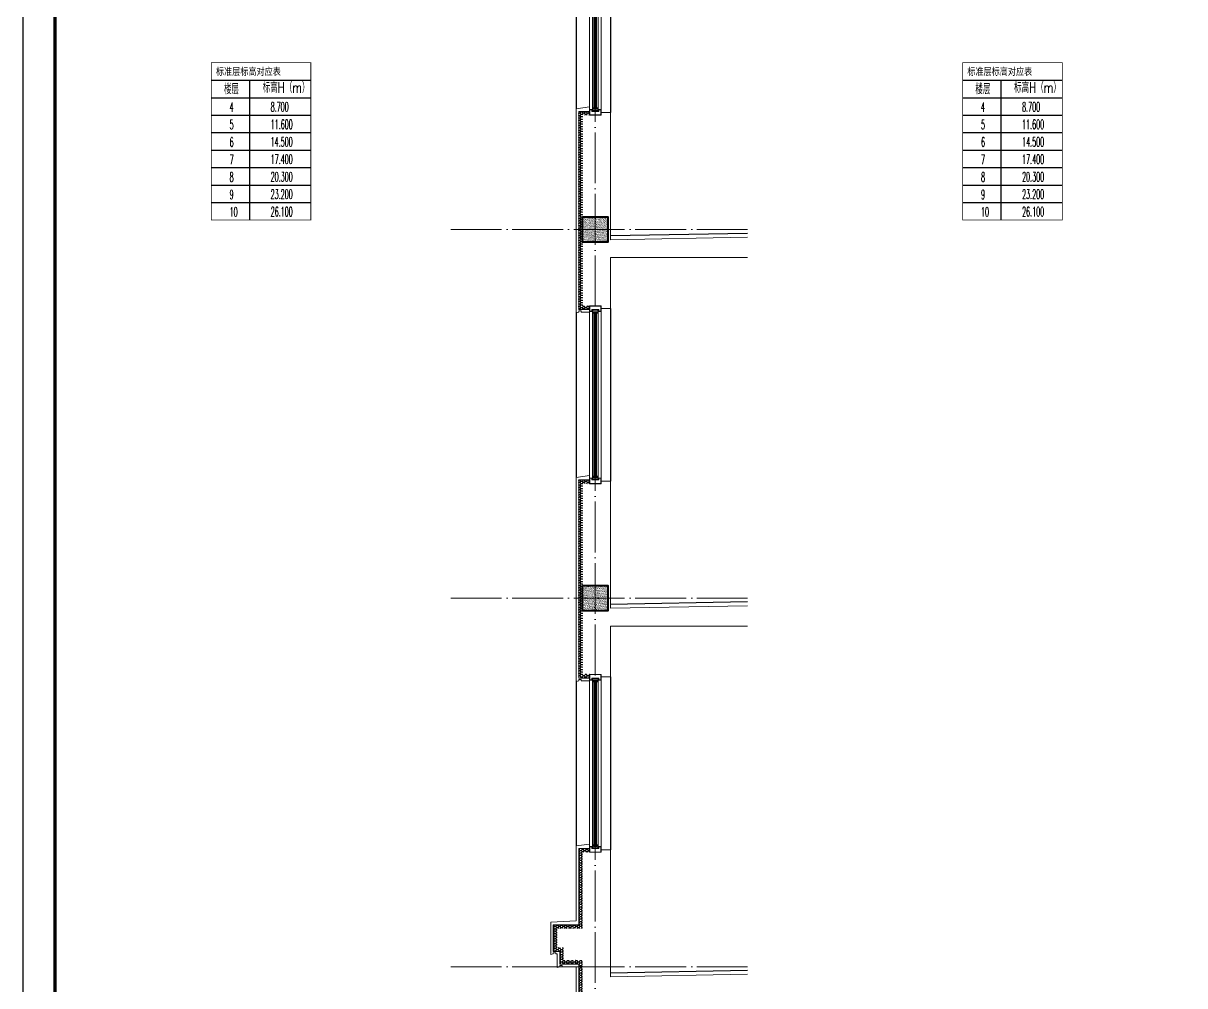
# Model space of a CAD drawing. Extents: x -518115 to 1124316, y -209821 to 1628073.
# Drawn here: x 1015230 to 1024368, y -165693 to -158120 of the extents above; entities that cross this region are included whole.
import ezdxf

# ---------------------------------------------------------------- set-up
doc = ezdxf.new("R2010")
doc.units = 0
doc.header["$LTSCALE"] = 1000
doc.header["$MEASUREMENT"] = 0
doc.linetypes.add('DOTE', pattern=[2.42, 2, -0.2, 0.02, -0.2])
for name, color, linetype in [('C-Sheet-图框', 101, 'Continuous'), ('PUB_TEXT', 4, 'Continuous'), ('图框', 140, 'Continuous'), ('看线', 251, 'Continuous'), ('立面-看线', 251, 'Continuous')]:
    doc.layers.add(name, color=color, linetype=linetype)
for name, color, linetype, lineweight in [('DOTE', 19, 'DOTE', 9), ('PUB_HATCH', 8, 'Continuous', 9), ('S_WINDOW', 144, 'Continuous', 15), ('WALL', 9, 'Continuous', 40), ('内粉刷', 37, 'Continuous', 9), ('细细', 250, 'Continuous', 0)]:
    doc.layers.add(name, color=color, linetype=linetype, lineweight=lineweight)
doc.layers.add('yichutu', color=7, linetype='Continuous', true_color=0xffffff, plot=False)
doc.styles.add('_TCH_DIM', font='SIMPLEX.shx', dxfattribs={"width": 0.7, "bigfont": 'GBCBIG.shx'})
doc.styles.add('宋体', font='', dxfattribs={"height": 50})
doc.styles.get('宋体').set_extended_font_data('SimSun')
pattern_1 = [(315, (-218910.2607, -140541.0897), (-1.767766953, -1.767766953), []), (315, (-218909.0822, -140541.0897), (-1.767766953, -1.767766953), [])]
pattern_2 = [(315, (-218910.2607, -141979.3279), (-1.767766953, -1.767766953), []), (315, (-218909.0822, -141979.3279), (-1.767766953, -1.767766953), [])]
pattern_3 = [(0, (-696287.135, -427903.902), (16.66875, 9.623705), [11.1125, -22.225]), (120, (-696287.135, -427903.902), (-16.66874801, 9.62370845), [11.1125, -22.225]), (60, (-696287.135, -427903.902), (1.99e-06, 19.24741345), [-22.225, 11.1125])]
pattern_4 = [(0, (-811253.24, -385446.952), (16.66875, 9.623705), [11.1125, -22.225]), (120, (-811253.24, -385446.952), (-16.66874801, 9.62370845), [11.1125, -22.225]), (60, (-811253.24, -385446.952), (1.99e-06, 19.24741345), [-22.225, 11.1125])]

# ---------------------------------------------------------------- blocks, each defined once
blk = doc.blocks.new('A$C4D992532')
at = {"layer": 'C-Sheet-图框', "color": 0}
for p, q in [((-871.8, 1100), (-89.1, 1100)), ((-871.8, 1100), (-89.1, 1100)), ((-571.5, 1100), (-571.5, 0)), ((-871.8, 962.5), (-89.1, 962.5)), ((-871.8, 825), (-89.1, 825)), ((-871.8, 687.5), (-89.1, 687.5)), ((-871.8, 550), (-89.1, 550)), ((-871.8, 412.5), (-89.1, 412.5)), ((-871.8, 275), (-89.1, 275)), ((-871.8, 137.5), (-89.1, 137.5))]:
    blk.add_line(p, q, dxfattribs=at)
at = {"layer": 'C-Sheet-图框', "color": 0, "const_width": 6}
blk.add_lwpolyline([(-871.8, 0), (-89.1, 0), (-89.1, 1237.5), (-871.8, 1237.5)], close=True, dxfattribs=at)
at = {"layer": 'PUB_TEXT', "color": 2, "style": '宋体', "width": 0.8}
blk.add_text('标准层标高对应表', height=56.96, dxfattribs=at).set_placement((-835.8, 1139.9))
at = {"layer": 'PUB_TEXT', "style": '_TCH_DIM'}
for s, height, width, p in [('楼层', 84.4, 0.7, (-772.7, 989.5)), ('标高H（m）', 84.4, 0.7, (-468.2, 1000.6)), ('4', 74.4, 0.494118, (-728.4, 851.3)), ('8.700', 74.38, 0.494118, (-405, 853.2)), ('5', 74.4, 0.494118, (-728.4, 713.8)), ('11.600', 74.38, 0.494118, (-405, 715.7)), ('6', 74.4, 0.494118, (-728.4, 576.3)), ('14.500', 74.38, 0.494118, (-405, 578.2)), ('7', 74.4, 0.494118, (-728.4, 438.8)), ('17.400', 74.38, 0.494118, (-405, 440.7)), ('8', 74.4, 0.494118, (-728.4, 301.3)), ('20.300', 74.38, 0.494118, (-405, 303.2)), ('9', 74.4, 0.494118, (-728.4, 163.8)), ('23.200', 74.38, 0.494118, (-405, 165.7)), ('10', 74.38, 0.494118, (-728.4, 26.3)), ('26.100', 74.38, 0.494118, (-405, 28.2))]:
    blk.add_text(s, height=height, dxfattribs=dict(at, width=width)).set_placement(p)
blk = doc.blocks.new('zrszerf')
at = {"layer": '细细'}
h = blk.add_hatch(dxfattribs=at)
h.set_pattern_fill('金属', color=256, style=0)
h.set_pattern_definition(pattern_1)
h.paths.add_polyline_path([(257694.9, 608543.3), (257714.9, 608543.3), (257714.9, 608556.8), (257764.9, 608556.8), (257764.9, 608543.3), (257784.9, 608543.3), (257784.9, 608588.3), (257694.9, 608588.3)])
h.paths.add_polyline_path([(257712.9, 608558.8), (257712.9, 608545.3), (257696.9, 608545.3), (257696.9, 608586.3), (257782.9, 608586.3), (257782.9, 608545.3), (257766.9, 608545.3), (257766.9, 608558.8)], flags=16)
h = blk.add_hatch(dxfattribs=at)
h.set_pattern_fill('金属', color=256, style=0)
h.set_pattern_definition(pattern_1)
h.paths.add_polyline_path([(257762.4, 608554.8), (257762.4, 608529.8), (257750.4, 608529.8), (257750.4, 608539.8), (257729.4, 608539.8), (257729.4, 608529.8), (257717.4, 608529.8), (257717.4, 608554.8)])
h.paths.add_polyline_path([(257719.4, 608552.8), (257719.4, 608531.8), (257727.4, 608531.8), (257727.4, 608541.8), (257752.4, 608541.8), (257752.4, 608531.8), (257760.4, 608531.8), (257760.4, 608552.8)], flags=16)
h = blk.add_hatch(color=256, dxfattribs=at)
edge = h.paths.add_edge_path()
edge.add_line((257735.4, 608539.8), (257735.4, 608527.8))
edge.add_arc((257739.9, 608519.5), 9.44, 61.51755, 118.48245, ccw=False)
edge.add_line((257744.4, 608527.8), (257744.4, 608539.8))
edge.add_arc((257739.9, 608548.1), 9.44, 241.51755, 298.48245, ccw=False)
h = blk.add_hatch(dxfattribs=at)
h.set_pattern_fill('金属', color=256, style=0)
h.set_pattern_definition(pattern_2)
h.paths.add_polyline_path([(257694.9, 607233.3), (257714.9, 607233.3), (257714.9, 607219.8), (257764.9, 607219.8), (257764.9, 607233.3), (257784.9, 607233.3), (257784.9, 607188.3), (257694.9, 607188.3)])
h.paths.add_polyline_path([(257712.9, 607217.8), (257712.9, 607231.3), (257696.9, 607231.3), (257696.9, 607190.3), (257782.9, 607190.3), (257782.9, 607231.3), (257766.9, 607231.3), (257766.9, 607217.8)], flags=16)
h = blk.add_hatch(dxfattribs=at)
h.set_pattern_fill('金属', color=256, style=0)
h.set_pattern_definition(pattern_2)
h.paths.add_polyline_path([(257762.4, 607221.8), (257762.4, 607246.8), (257750.4, 607246.8), (257750.4, 607236.8), (257729.4, 607236.8), (257729.4, 607246.8), (257717.4, 607246.8), (257717.4, 607221.8)])
h.paths.add_polyline_path([(257719.4, 607223.8), (257719.4, 607244.8), (257727.4, 607244.8), (257727.4, 607234.8), (257752.4, 607234.8), (257752.4, 607244.8), (257760.4, 607244.8), (257760.4, 607223.8)], flags=16)
h = blk.add_hatch(color=256, dxfattribs=at)
edge = h.paths.add_edge_path()
edge.add_line((257735.4, 607236.8), (257735.4, 607248.8))
edge.add_arc((257739.9, 607257.1), 9.44, 241.51755, 298.48245)
edge.add_line((257744.4, 607248.8), (257744.4, 607236.8))
edge.add_arc((257739.9, 607228.5), 9.44, 61.51755, 118.48245)
at = {"layer": 'S_WINDOW'}
for p, q in [((257694.9, 607233.3), (257694.9, 608543.3)), ((257717.4, 607246.8), (257717.4, 608529.8)), ((257762.4, 607246.8), (257762.4, 608529.8)), ((257784.9, 607233.3), (257784.9, 608543.3))]:
    blk.add_line(p, q, dxfattribs=at)
for points in [[(257784.9, 608588.3), (257784.9, 608543.3), (257764.9, 608543.3), (257764.9, 608556.8), (257714.9, 608556.8), (257714.9, 608543.3), (257694.9, 608543.3), (257694.9, 608588.3)], [(257782.9, 608586.3), (257782.9, 608545.3), (257766.9, 608545.3), (257766.9, 608558.8), (257712.9, 608558.8), (257712.9, 608545.3), (257696.9, 608545.3), (257696.9, 608586.3)], [(257762.4, 608554.8), (257762.4, 608529.8), (257750.4, 608529.8), (257750.4, 608539.8), (257729.4, 608539.8), (257729.4, 608529.8), (257717.4, 608529.8), (257717.4, 608554.8)], [(257760.4, 608552.8), (257760.4, 608531.8), (257752.4, 608531.8), (257752.4, 608541.8), (257727.4, 608541.8), (257727.4, 608531.8), (257719.4, 608531.8), (257719.4, 608552.8)], [(257784.9, 607188.3), (257784.9, 607233.3), (257764.9, 607233.3), (257764.9, 607219.8), (257714.9, 607219.8), (257714.9, 607233.3), (257694.9, 607233.3), (257694.9, 607188.3)], [(257782.9, 607190.3), (257782.9, 607231.3), (257766.9, 607231.3), (257766.9, 607217.8), (257712.9, 607217.8), (257712.9, 607231.3), (257696.9, 607231.3), (257696.9, 607190.3)], [(257762.4, 607221.8), (257762.4, 607246.8), (257750.4, 607246.8), (257750.4, 607236.8), (257729.4, 607236.8), (257729.4, 607246.8), (257717.4, 607246.8), (257717.4, 607221.8)], [(257760.4, 607223.8), (257760.4, 607244.8), (257752.4, 607244.8), (257752.4, 607234.8), (257727.4, 607234.8), (257727.4, 607244.8), (257719.4, 607244.8), (257719.4, 607223.8)]]:
    blk.add_lwpolyline(points, close=True, dxfattribs=at)
at = {"layer": '细细'}
for points in [[(257729.4, 608529.8), (257729.4, 607246.8)], [(257735.4, 607248.8), (257735.4, 608539.8)], [(257744.4, 607248.8), (257744.4, 608539.8)], [(257750.4, 608529.8), (257750.4, 607246.8)]]:
    blk.add_lwpolyline(points, dxfattribs=at)
for points in [[(257735.4, 608539.8), (257735.4, 608527.8, -0.253805), (257744.4, 608527.8), (257744.4, 608539.8, -0.253805)], [(257735.4, 607236.8), (257735.4, 607248.8, 0.253805), (257744.4, 607248.8), (257744.4, 607236.8, 0.253805)]]:
    blk.add_lwpolyline(points, format="xyb", close=True, dxfattribs=at)
blk = doc.blocks.new('A$C47771182')
at = {"layer": '立面-看线'}
h = blk.add_hatch(dxfattribs=at)
h.set_pattern_fill('HONEY', color=256, scale=7)
h.set_pattern_definition(pattern_4)
h.paths.add_polyline_path([(30, 0), (0, 0), (0, 900), (-55, 900), (-55, 930), (30, 930)])
h = blk.add_hatch(dxfattribs=at)
h.set_pattern_fill('HONEY', color=256, scale=7)
h.set_pattern_definition(pattern_4)
h.paths.add_polyline_path([(30, 0), (0, 0), (0, -600), (-55, -600), (-55, -630), (30, -630)])
blk = doc.blocks.new('gdfgdgrdfaw')
at = {"layer": '立面-看线'}
h = blk.add_hatch(dxfattribs=at)
h.set_pattern_fill('碎沙', color=256, scale=4)
h.set_pattern_definition([(37.5, (356389.152, 79681.42), (-0.32000626, 9.78826475), [0, -7.7216, 0, -8.636, 0, -8.255]), (7.5, (356389.152, 79681.42), (8.99046566, 14.33650201), [0, -4.1656, 0, -6.9596, 0, -2.667]), (327.5, (356382.904, 79681.42), (15.819847405, 0.02874369), [0, -2.54, 0, -9.144, 0, -11.938]), (317.5, (356382.904, 79681.42), (15.27112905, 4.45858647), [0, -1.27, 0, -5.9944, 0, -6.858])])
h.paths.add_polyline_path([(1157442.4, 465043.4), (1157642.4, 465043.4), (1157642.4, 465243.4), (1157442.4, 465243.4)])
at = {"layer": 'PUB_HATCH', "color": 215, "true_color": 0xa953a0}
blk.add_lwpolyline([(1157497.4, 464513.4), (1157412.4, 464513.4), (1157412.4, 466073.4), (1157497.4, 466073.4)], dxfattribs=at)
at = {"layer": 'WALL'}
blk.add_lwpolyline([(1157442.4, 465243.4), (1157642.4, 465243.4), (1157642.4, 465043.4), (1157442.4, 465043.4)], close=True, dxfattribs=at)
at = {"layer": '内粉刷'}
blk.add_line((1157392.4, 465143.4), (1157392.4, 464493.4), dxfattribs=at)
for points in [[(1157392.4, 465143.4), (1157392.4, 466093.4), (1157497.4, 466108.4)], [(1157587.4, 466063.4), (1157662.4, 466063.4), (1157662.4, 465063.4)], [(1158740.9, 465083.4), (1157662.4, 465063.4)], [(1157587.4, 464523.4), (1157662.4, 464523.4), (1157662.4, 464923.4), (1158740.9, 464923.4)], [(1157432.4, 464493.4), (1157432.4, 464503.4), (1157412.4, 464503.4), (1157412.4, 464493.4), (1157392.4, 464488.4), (1157392.4, 464493.4)], [(1157432.4, 464493.4), (1157497.4, 464493.4)]]:
    blk.add_lwpolyline(points, dxfattribs=at)
at = {"layer": '看线'}
for p, q in [((1157392.4, 467393.4), (1157392.4, 466093.4)), ((1157662.4, 467423.4), (1157662.4, 466063.4))]:
    blk.add_line(p, q, dxfattribs=at)
at = {"layer": '看线', "color": 32}
blk.add_lwpolyline([(1158740.9, 465113.4), (1157662.4, 465093.4)], dxfattribs=at)
blk.add_blockref('zrszerf', (899802.5, -141144.9))
at = {"xscale": -1}
blk.add_blockref('A$C47771182', (1157442.4, 465143.4), dxfattribs=at)
blk = doc.blocks.new('yct-1051-594-26275-14850-25-1002.0')
at = {"layer": 'yichutu', "color": 7, "true_color": 0xffffff}
blk.add_lwpolyline([(0, 0), (0, 14850), (26275, 14850), (26275, 0)], close=True, dxfattribs=at)
blk = doc.blocks.new('GFDDDDRG')
at = {"layer": '图框'}
blk.add_lwpolyline([(923310, -107437), (923310, -159999), (893610, -159999), (893610, -107437)], close=True, dxfattribs=at)
blk.add_lwpolyline([(923310, -107437), (923310, -159999), (893610, -159999), (893610, -107437)], close=True, dxfattribs=at)
at = {"layer": '图框', "const_width": 50}
blk.add_lwpolyline([(894110, -159499), (922810, -159499), (922810, -108687), (894110, -108687)], close=True, dxfattribs=at)

msp = doc.modelspace()

# ---------------------------------------------------------------- hatches: boundary and pattern name
at = {"layer": '立面-看线'}
h = msp.add_hatch(dxfattribs=at)
h.set_pattern_fill('HONEY', color=256, scale=7)
h.set_pattern_definition(pattern_3)
h.paths.add_polyline_path([(1019600.6, -165213), (1019630.6, -165213), (1019630.6, -164643), (1019685.6, -164643), (1019685.6, -164613), (1019600.6, -164613)])
h = msp.add_hatch(dxfattribs=at)
h.set_pattern_fill('HONEY', color=256, scale=7)
h.set_pattern_definition(pattern_3)
h.paths.add_polyline_path([(1019400.6, -165213), (1019400.6, -165423), (1019450.6, -165423), (1019450.6, -165523), (1019600.6, -165523), (1019600.6, -166013), (1019450.6, -166013), (1019450.6, -166173), (1019685.6, -166173), (1019685.6, -166143), (1019630.6, -166143), (1019630.6, -166143), (1019480.6, -166143), (1019480.6, -166043), (1019630.6, -166043), (1019630.6, -165493), (1019480.6, -165493), (1019480.6, -165393), (1019430.6, -165393), (1019430.6, -165243), (1019630.6, -165243), (1019630.6, -165213)])

# ---------------------------------------------------------------- linework, layer by layer
at = {"layer": 'DOTE', "linetype": 'DOTE', "ltscale": 0.2}
for p, q in [((1019730.6, -169543), (1019730.6, -151863)), ((1020929.1, -159743), (1018560.4, -159743)), ((1020929.1, -162643), (1018560.4, -162643)), ((1020929.1, -165543), (1018560.4, -165543))]:
    msp.add_line(p, q, dxfattribs=at)
at = {"layer": 'PUB_HATCH', "color": 215, "true_color": 0xa953a0}
for points in [[(1019600.6, -165213), (1019600.6, -164613), (1019685.6, -164613)], [(1019600.6, -165213), (1019400.6, -165213), (1019400.6, -165423), (1019450.6, -165423), (1019450.6, -165523), (1019600.6, -165523), (1019600.6, -166013), (1019450.6, -166013), (1019450.6, -166173), (1019685.6, -166173)]]:
    msp.add_lwpolyline(points, dxfattribs=at)
at = {"layer": '内粉刷'}
for points in [[(1019580.6, -165183), (1019580.6, -164593), (1019685.6, -164578)], [(1019775.6, -164623), (1019850.6, -164623), (1019850.6, -165623)], [(1019580.6, -165183), (1019380.6, -165193), (1019380.6, -165443)], [(1019420.6, -165443), (1019420.6, -165433), (1019400.6, -165433), (1019400.6, -165443), (1019380.6, -165448), (1019380.6, -165443)], [(1019420.6, -165443), (1019430.6, -165443), (1019430.6, -165543)], [(1019470.6, -165543), (1019470.6, -165533), (1019450.6, -165533), (1019450.6, -165543), (1019430.6, -165548), (1019430.6, -165543)], [(1019470.6, -165543), (1019580.6, -165543), (1019580.6, -165983), (1019430.6, -165993), (1019430.6, -166193)], [(1020929.1, -165603), (1019850.6, -165623)]]:
    msp.add_lwpolyline(points, dxfattribs=at)
at = {"layer": '看线'}
for p, q in [((1019850.6, -163263), (1019850.6, -164623)), ((1019580.6, -163293), (1019580.6, -164593))]:
    msp.add_line(p, q, dxfattribs=at)
at = {"layer": '看线', "color": 32}
msp.add_lwpolyline([(1020929.1, -165573), (1019850.6, -165593)], dxfattribs=at)

# ---------------------------------------------------------------- block references
at = {"xscale": 0.5, "yscale": 0.5, "zscale": 0.5}
msp.add_blockref('GFDDDDRG', (568425.6, -93716.5), dxfattribs=at)
for name, p in [('gdfgdgrdfaw', (-137811.8, -624886.4)), ('A$C4D992532', (1017582.4, -159668)), ('A$C4D992532', (1023493.4, -159668)), ('gdfgdgrdfaw', (-137811.8, -627786.4)), ('zrszerf', (761990.7, -771831.4))]:
    msp.add_blockref(name, p)
at = {"layer": 'yichutu', "rotation": 270}
msp.add_blockref('yct-1051-594-26275-14850-25-1002.0', (1015230.5, -147435), dxfattribs=at)

doc.saveas('drawing.dxf')
